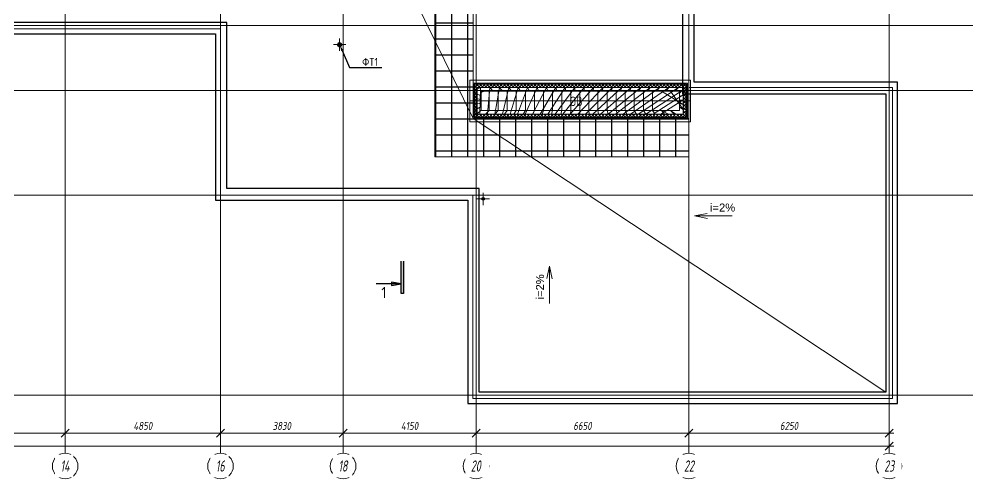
# Model space of a CAD drawing. Extents: x -96705 to 1864084, y -482104 to 235.
# Drawn here: x 1240559 to 1270347, y -158358 to -144003 of the extents above; entities that cross this region are included whole.
import ezdxf
from ezdxf import colors
from ezdxf.entities.mleader import LeaderData, LeaderLine
from ezdxf.math import Vec2, Vec3

# ---------------------------------------------------------------- set-up
doc = ezdxf.new("R2010")
doc.units = 0
doc.header["$LTSCALE"] = 100
doc.header["$PDMODE"] = 1
doc.header["$PDSIZE"] = 200
for name, pattern in [('ACAD_ISO02W100', [15, 12, -3]), ('CENTER', [2, 1.25, -0.25, 0.25, -0.25]), ('HIDDEN', [6, 4, -2])]:
    doc.linetypes.add(name, pattern=pattern)
doc.layers.get('Defpoints').update_dxf_attribs({"color": 42})
for name, color, linetype, lineweight in [('!!!_АР_отделка', 92, 'Continuous', 13), ('!!!_АР_перегородки блоки', 7, 'Continuous', 5), ('_ВК-К1', 14, 'Continuous', 40), ('АР_Навесной фасад', 5, 'Continuous', 5), ('АР_Оси', 193, 'Continuous', 9), ('АР_Оси размеры', 164, 'Continuous', 9), ('АР_Разрезы', 175, 'Continuous', 9), ('АР_тонкая линия', 250, 'Continuous', 0), ('перекр 0.3', 181, 'Continuous', 30), ('Подвал', 250, 'Continuous', 30), ('пунктир', 251, 'Continuous', 13)]:
    doc.layers.add(name, color=color, linetype=linetype, lineweight=lineweight)
for name, color, linetype in [('АР_Кровля дорожки', 6, 'Continuous'), ('АР_Отверстия', 251, 'Continuous'), ('П_Текст', 7, 'Continuous'), ('Тонкая', 7, 'Continuous')]:
    doc.layers.add(name, color=color, linetype=linetype)
doc.layers.get('Тонкая').off()
doc.styles.add('ICOCPEUR', font='isocpeur.ttf')
doc.styles.add('ISOCPEUR_2', font='isocpeur.ttf', dxfattribs={"width": 0.9, "height": 300})
doc.styles.add('METRO-STYLE', font='isocpeur.ttf', dxfattribs={"width": 0.9, "oblique": 15})
doc.styles.get("Standard").update_dxf_attribs({"font": 'arial.ttf'})
doc.styles.add('ГОСТ 2.304', font='CS_Gost2304.shx', dxfattribs={"oblique": 10})
doc.dimstyles.new('СПДС', dxfattribs={"dimscale": 100, "dimtxt": 2.5, "dimasz": 2.5, "dimexe": 2, "dimexo": 0.625, "dimgap": 1, "dimtad": 1, "dimdec": 0, "dimrnd": 5, "dimtxsty": 'ГОСТ 2.304', "dimblk": 'OBLIQUE', "dimblk1": 'OBLIQUE', "dimblk2": 'OBLIQUE', "dimcen": 2.5, "dimdle": 2, "dimadec": 0, "dimazin": 2, "dimtfac": 0.75, "dimtdec": 4, "dimtmove": 1, "dimatfit": 3, "dimfxl": 1, "dimtfill": 1, "dimtolj": 1, "dimarcsym": 1})
pattern_1 = [(90, (1540573.541021449, -68620.20555068797), (-500.0000000000001, 0), []), (180, (1540573.541021449, -68620.20555068797), (-2.842170943040401e-14, -500), [])]

# ---------------------------------------------------------------- blocks, each defined once
blk = doc.blocks.new('_Oblique')
at = {"color": 0, "linetype": 'ByBlock', "lineweight": -2}
blk.add_line((-0.5, -0.5), (0.5, 0.5), dxfattribs=at)
blk = doc.blocks.new('*D375')
at = {"layer": 'Defpoints', "color": 0, "lineweight": 30, "ltscale": 100, "transparency": 16777216}
for p in [(40700.06160797144, -77800.44555912603), (49240.06160797144, -78068.27617900324), (49240.06160797144, -78642.22368770157)]:
    blk.add_point(p, dxfattribs=at)
at = {"layer": 'АР_Оси размеры', "color": 0, "lineweight": -2, "ltscale": 100, "transparency": 16777216}
for p, q in [((40700.06160797144, -77800.44555912603), (40700.06160797144, -78792.22368770157)), ((49240.06160797144, -78068.27617900324), (49240.06160797144, -78792.22368770157)), ((40550.06160797144, -78642.22368770157), (49390.06160797144, -78642.22368770157))]:
    blk.add_line(p, q, dxfattribs=at)
at = {"layer": 'АР_Оси размеры', "color": 0, "lineweight": -2, "ltscale": 100, "transparency": 16777216, "xscale": 250, "yscale": 250, "zscale": 250, "rotation": 180}
blk.add_blockref('_Oblique', (40700.06160797144, -78642.22368770157), dxfattribs=at)
at = {"layer": 'АР_Оси размеры', "color": 0, "lineweight": -2, "ltscale": 100, "transparency": 16777216, "xscale": 250, "yscale": 250, "zscale": 250}
blk.add_blockref('_Oblique', (49240.06160797144, -78642.22368770157), dxfattribs=at)
at = {"layer": 'АР_Оси размеры', "color": 0, "ltscale": 100, "transparency": 16777216, "insert": (44970.06160797144, -78417.22368770157), "char_height": 250, "attachment_point": 5, "style": 'ГОСТ 2.304'}
blk.add_mtext('\\A1;8540', dxfattribs=at)
blk = doc.blocks.new('*D376')
at = {"layer": 'Defpoints', "color": 0, "lineweight": 30, "ltscale": 100, "transparency": 16777216}
for p in [(54090.06160797144, -78068.27617900324), (57920.06160797144, -78220.08552859043), (57920.06160797144, -78642.22368770157)]:
    blk.add_point(p, dxfattribs=at)
at = {"layer": 'АР_Оси размеры', "color": 0, "lineweight": -2, "ltscale": 100, "transparency": 16777216}
for p, q in [((54090.06160797144, -78068.27617900324), (54090.06160797144, -78792.22368770157)), ((57920.06160797144, -78220.08552859043), (57920.06160797144, -78792.22368770157)), ((53940.06160797144, -78642.22368770157), (58070.06160797144, -78642.22368770157))]:
    blk.add_line(p, q, dxfattribs=at)
at = {"layer": 'АР_Оси размеры', "color": 0, "lineweight": -2, "ltscale": 100, "transparency": 16777216, "xscale": 250, "yscale": 250, "zscale": 250, "rotation": 180}
blk.add_blockref('_Oblique', (54090.06160797144, -78642.22368770157), dxfattribs=at)
at = {"layer": 'АР_Оси размеры', "color": 0, "lineweight": -2, "ltscale": 100, "transparency": 16777216, "xscale": 250, "yscale": 250, "zscale": 250}
blk.add_blockref('_Oblique', (57920.06160797144, -78642.22368770157), dxfattribs=at)
at = {"layer": 'АР_Оси размеры', "color": 0, "ltscale": 100, "transparency": 16777216, "insert": (56005.06160797144, -78417.22368770157), "char_height": 250, "attachment_point": 5, "style": 'ГОСТ 2.304'}
blk.add_mtext('\\A1;3830', dxfattribs=at)
blk = doc.blocks.new('*D377')
at = {"layer": 'Defpoints', "color": 0, "lineweight": 30, "ltscale": 100, "transparency": 16777216}
for p in [(57920.06160797144, -78220.08552859043), (62070.06160797144, -78220.08552859043), (62070.06160797144, -78642.22368770157)]:
    blk.add_point(p, dxfattribs=at)
at = {"layer": 'АР_Оси размеры', "color": 0, "lineweight": -2, "ltscale": 100, "transparency": 16777216}
for p, q in [((57920.06160797144, -78220.08552859043), (57920.06160797144, -78792.22368770157)), ((62070.06160797144, -78220.08552859043), (62070.06160797144, -78792.22368770157)), ((57770.06160797144, -78642.22368770157), (62220.06160797144, -78642.22368770157))]:
    blk.add_line(p, q, dxfattribs=at)
at = {"layer": 'АР_Оси размеры', "color": 0, "lineweight": -2, "ltscale": 100, "transparency": 16777216, "xscale": 250, "yscale": 250, "zscale": 250, "rotation": 180}
blk.add_blockref('_Oblique', (57920.06160797144, -78642.22368770157), dxfattribs=at)
at = {"layer": 'АР_Оси размеры', "color": 0, "lineweight": -2, "ltscale": 100, "transparency": 16777216, "xscale": 250, "yscale": 250, "zscale": 250}
blk.add_blockref('_Oblique', (62070.06160797144, -78642.22368770157), dxfattribs=at)
at = {"layer": 'АР_Оси размеры', "color": 0, "ltscale": 100, "transparency": 16777216, "insert": (59995.06160797144, -78417.22368770157), "char_height": 250, "attachment_point": 5, "style": 'ГОСТ 2.304'}
blk.add_mtext('\\A1;4150', dxfattribs=at)
blk = doc.blocks.new('*D378')
at = {"layer": 'Defpoints', "color": 0, "lineweight": 30, "ltscale": 100, "transparency": 16777216}
for p in [(62070.06160797144, -78220.08552859043), (68720.06160797144, -78220.08552859043), (68720.06160797144, -78642.22368770157)]:
    blk.add_point(p, dxfattribs=at)
at = {"layer": 'АР_Оси размеры', "color": 0, "lineweight": -2, "ltscale": 100, "transparency": 16777216}
for p, q in [((62070.06160797144, -78220.08552859043), (62070.06160797144, -78792.22368770157)), ((68720.06160797144, -78220.08552859043), (68720.06160797144, -78792.22368770157)), ((61920.06160797144, -78642.22368770157), (68870.06160797144, -78642.22368770157))]:
    blk.add_line(p, q, dxfattribs=at)
at = {"layer": 'АР_Оси размеры', "color": 0, "lineweight": -2, "ltscale": 100, "transparency": 16777216, "xscale": 250, "yscale": 250, "zscale": 250, "rotation": 180}
blk.add_blockref('_Oblique', (62070.06160797144, -78642.22368770157), dxfattribs=at)
at = {"layer": 'АР_Оси размеры', "color": 0, "lineweight": -2, "ltscale": 100, "transparency": 16777216, "xscale": 250, "yscale": 250, "zscale": 250}
blk.add_blockref('_Oblique', (68720.06160797144, -78642.22368770157), dxfattribs=at)
at = {"layer": 'АР_Оси размеры', "color": 0, "ltscale": 100, "transparency": 16777216, "insert": (65395.06160797144, -78417.22368770157), "char_height": 250, "attachment_point": 5, "style": 'ГОСТ 2.304'}
blk.add_mtext('\\A1;6650', dxfattribs=at)
blk = doc.blocks.new('*D379')
at = {"layer": 'Defpoints', "color": 0, "lineweight": 30, "ltscale": 100, "transparency": 16777216}
for p in [(74970.06160797144, -77980.69957874686), (68720.06160797144, -78220.08552859043), (74970.06160797144, -78642.22368770157)]:
    blk.add_point(p, dxfattribs=at)
at = {"layer": 'АР_Оси размеры', "color": 0, "lineweight": -2, "ltscale": 100, "transparency": 16777216}
for p, q in [((74970.06160797144, -77980.69957874686), (74970.06160797144, -78792.22368770157)), ((68720.06160797144, -78220.08552859043), (68720.06160797144, -78792.22368770157)), ((68570.06160797144, -78642.22368770157), (75120.06160797144, -78642.22368770157))]:
    blk.add_line(p, q, dxfattribs=at)
at = {"layer": 'АР_Оси размеры', "color": 0, "lineweight": -2, "ltscale": 100, "transparency": 16777216, "xscale": 250, "yscale": 250, "zscale": 250, "rotation": 180}
blk.add_blockref('_Oblique', (68720.06160797144, -78642.22368770157), dxfattribs=at)
at = {"layer": 'АР_Оси размеры', "color": 0, "lineweight": -2, "ltscale": 100, "transparency": 16777216, "xscale": 250, "yscale": 250, "zscale": 250}
blk.add_blockref('_Oblique', (74970.06160797144, -78642.22368770157), dxfattribs=at)
at = {"layer": 'АР_Оси размеры', "color": 0, "ltscale": 100, "transparency": 16777216, "insert": (71845.06160797144, -78417.22368770157), "char_height": 250, "attachment_point": 5, "style": 'ГОСТ 2.304'}
blk.add_mtext('\\A1;6250', dxfattribs=at)
blk = doc.blocks.new('*D380')
at = {"layer": 'Defpoints', "color": 0, "lineweight": 30, "ltscale": 100, "transparency": 16777216}
for p in [(49240.06160797144, -78068.27617900324), (54090.06160797144, -78068.27617900324), (54090.06160797144, -78642.22368770157)]:
    blk.add_point(p, dxfattribs=at)
at = {"layer": 'АР_Оси размеры', "color": 0, "lineweight": -2, "ltscale": 100, "transparency": 16777216}
for p, q in [((49240.06160797144, -78068.27617900324), (49240.06160797144, -78792.22368770157)), ((54090.06160797144, -78068.27617900324), (54090.06160797144, -78792.22368770157)), ((49090.06160797144, -78642.22368770157), (54240.06160797144, -78642.22368770157))]:
    blk.add_line(p, q, dxfattribs=at)
at = {"layer": 'АР_Оси размеры', "color": 0, "lineweight": -2, "ltscale": 100, "transparency": 16777216, "xscale": 250, "yscale": 250, "zscale": 250, "rotation": 180}
blk.add_blockref('_Oblique', (49240.06160797144, -78642.22368770157), dxfattribs=at)
at = {"layer": 'АР_Оси размеры', "color": 0, "lineweight": -2, "ltscale": 100, "transparency": 16777216, "xscale": 250, "yscale": 250, "zscale": 250}
blk.add_blockref('_Oblique', (54090.06160797144, -78642.22368770157), dxfattribs=at)
at = {"layer": 'АР_Оси размеры', "color": 0, "ltscale": 100, "transparency": 16777216, "insert": (51665.06160797144, -78417.22368770157), "char_height": 250, "attachment_point": 5, "style": 'ГОСТ 2.304'}
blk.add_mtext('\\A1;4850', dxfattribs=at)
blk = doc.blocks.new('*D397')
at = {"layer": 'Defpoints', "color": 0, "lineweight": 30, "ltscale": 100, "transparency": 16777216}
for p in [(6555.061607971438, -78792.22368770157), (74970.06160797144, -78792.22368770157), (74970.06160797144, -79044.30484052462)]:
    blk.add_point(p, dxfattribs=at)
at = {"layer": 'АР_Оси размеры', "color": 0, "lineweight": -2, "ltscale": 100, "transparency": 16777216}
for p, q in [((6555.061607971438, -78792.22368770157), (6555.061607971438, -79194.30484052462)), ((74970.06160797144, -78792.22368770157), (74970.06160797144, -79194.30484052462)), ((6405.061607971438, -79044.30484052462), (75120.06160797144, -79044.30484052462))]:
    blk.add_line(p, q, dxfattribs=at)
at = {"layer": 'АР_Оси размеры', "color": 0, "lineweight": -2, "ltscale": 100, "transparency": 16777216, "xscale": 250, "yscale": 250, "zscale": 250, "rotation": 180}
blk.add_blockref('_Oblique', (6555.061607971438, -79044.30484052462), dxfattribs=at)
at = {"layer": 'АР_Оси размеры', "color": 0, "lineweight": -2, "ltscale": 100, "transparency": 16777216, "xscale": 250, "yscale": 250, "zscale": 250}
blk.add_blockref('_Oblique', (74970.06160797144, -79044.30484052462), dxfattribs=at)
at = {"layer": 'АР_Оси размеры', "color": 0, "ltscale": 100, "transparency": 16777216, "insert": (40124.11087982956, -78819.30484052462), "char_height": 250, "attachment_point": 5, "style": 'ГОСТ 2.304'}
blk.add_mtext('\\A1;68415', dxfattribs=at)
blk = doc.blocks.new('A$C6f2de472')
at = {"layer": 'АР_тонкая линия', "color": 8, "ltscale": 100}
for p, q in [((54.57592772785574, -68.52589298801445), (54.57592772785574, -734.3112859727285)), ((54.57592772785574, -734.3112859727285), (103.6099336369945, -505.6287240333957)), ((54.57592772785574, -734.3112859727285), (9.624901639340763, -509.7124210055539)), ((9.624901639340763, -509.7124210055539), (54.57592772785574, -734.3112859727285))]:
    blk.add_line(p, q, dxfattribs=at)
blk = doc.blocks.new('A$C60573c2e')
at = {"layer": 'АР_Разрезы', "ltscale": 100}
h = blk.add_hatch(color=8, dxfattribs=at)
h.dxf.hatch_style = 1
h.paths.add_polyline_path([(59606.10009084287, -71213.9369879344), (59676.10009084287, -71213.9369879344), (59676.10009084287, -72213.9369879344), (59606.10009084287, -72213.9369879344)])
h.paths.add_polyline_path([(59305.64995815448, -71863.65896498575), (59606.10009084287, -71913.9369879344), (59305.64995815448, -71913.9369879344)])
h.paths.add_polyline_path([(59305.64995815448, -71913.9369879344), (59606.10009084287, -71913.9369879344), (59305.64995815448, -71964.21501088305)])
at = {"layer": 'АР_Разрезы', "color": 8, "lineweight": 25, "ltscale": 100}
for p, q in [((59606.10009084287, -72213.9369879344), (59606.10009084287, -71213.9369879344)), ((59676.10009084287, -71213.9369879344), (59676.10009084287, -72213.9369879344)), ((59606.10009084287, -71913.9369879344), (59305.64995815448, -71863.65896498575)), ((59305.64995815448, -71863.65896498575), (59305.64995815448, -71964.21501088305)), ((59305.64995815448, -71964.21501088305), (59606.10009084287, -71913.9369879344)), ((59676.10009084287, -72213.9369879344), (59606.10009084287, -72213.9369879344))]:
    blk.add_line(p, q, dxfattribs=at)
blk.add_lwpolyline([(59606.10009084287, -71913.9369879344), (58822.35009084287, -71913.9369879344)], dxfattribs=at)
at = {"layer": 'АР_Разрезы', "color": 8, "lineweight": 25, "ltscale": 100, "insert": (59156.10009084287, -72013.9369879344), "char_height": 350, "width": 583.3333333333333, "attachment_point": 3, "style": 'METRO-STYLE'}
blk.add_mtext('{\\Q0;\\W1;1}', dxfattribs=at)
blk = doc.blocks.new('A$C6552fe61')
at = {"layer": '_ВК-К1', "color": 8, "lineweight": 9, "ltscale": 100}
for p, q in [((-195.4363792874941, 1.037866518140547e-14), (195.4363792874941, -1.465261637743881e-15)), ((-2.610950317689593e-14, 192.3657202435659), (-3.073391568391209e-14, -192.3657202435659))]:
    blk.add_line(p, q, dxfattribs=at)
blk = doc.blocks.new('A$C1c8ff280')
at = {"layer": 'пунктир', "color": 8, "linetype": 'ACAD_ISO02W100', "ltscale": 50}
for points in [[(36320.77601628099, -64340.64828543851), (36320.77601628099, -63955.0000000094), (27550.06160797121, -63955.0000000092), (27550.06160797121, -69145.00000000992), (19430.05542900361, -69145.00000000992), (19430.30065205676, -75494.99999053983), (6330.061607971031, -75494.99999053983), (6329.686629097501, -65785.00000000998), (12680.06160766236, -65785.00000000995), (12680.06164217566, -47915.00241618491), (23295.06160797167, -47914.99996259548), (23295.06160797115, -43949.99999999034), (58095.06160797196, -43950.00000000966), (58095.06160797039, -47915.00000000391), (68595.0616079712, -47915.00000000396), (68595.0616079712, -65785.0000000099), (74945.43166319432, -65785.0000000099), (74945.43166319432, -75495.00000000978), (61845.06160797144, -75495.00000000981), (61845.06160797144, -69145.00000000981), (53965.06160797121, -69145.00000000992), (53965.06160797121, -63955.00000000981), (45230.90508594335, -63955.00000000952), (45230.90508594202, -64249.91821548378)], [(36520.77601628099, -64268.54712701042), (36520.77601628099, -63755.0000000094), (27350.06160797121, -63755.0000000092), (27350.06160797121, -68945.00000000992), (19230.04770529375, -68945.00000000992), (19230.2929283469, -75294.99999053983), (6530.053884559427, -75294.99999053983), (6529.694352807361, -65985.00000000998), (12880.06160727609, -65985.00000000995), (12880.06164178939, -48115.00237038764), (23595.06160797144, -48114.9999167982), (23595.06160797144, -44250.00000000003), (57795.06160797237, -44250.00000001912), (57795.06160797027, -48115.0000000039), (68395.0616079712, -48115.00000000396), (68395.0616079712, -65985.0000000099), (74745.43166319432, -65985.0000000099), (74745.43166319432, -75295.00000000978), (62045.06160797144, -75295.00000000981), (62045.06160797144, -68945.00000000981), (54165.06160797121, -68945.00000000992), (54165.06160797121, -63755.00000000981), (45030.90508594422, -63755.00000000952)]]:
    blk.add_lwpolyline(points, dxfattribs=at)
blk = doc.blocks.new('A$C2a493afe')
at = {"layer": 'АР_Оси размеры', "color": 8, "ltscale": 100}
for base, p1, p2, picture, middle in [((49240.06160797144, -78642.22368770157), (40700.06160797144, -77800.44555912603), (49240.06160797144, -78068.27617900324), '*D375', (44970.06160797144, -78417.22368770157)), ((74970.06160797144, -78642.22368770157), (68720.06160797144, -78220.08552859043), (74970.06160797144, -77980.69957874686), '*D379', (71845.06160797144, -78417.22368770157)), ((54090.06160797144, -78642.22368770157), (49240.06160797144, -78068.27617900324), (54090.06160797144, -78068.27617900324), '*D380', (51665.06160797144, -78417.22368770157)), ((57920.06160797144, -78642.22368770157), (54090.06160797144, -78068.27617900324), (57920.06160797144, -78220.08552859043), '*D376', (56005.06160797144, -78417.22368770157)), ((62070.06160797144, -78642.22368770157), (57920.06160797144, -78220.08552859043), (62070.06160797144, -78220.08552859043), '*D377', (59995.06160797144, -78417.22368770157)), ((68720.06160797144, -78642.22368770157), (62070.06160797144, -78220.08552859043), (68720.06160797144, -78220.08552859043), '*D378', (65395.06160797144, -78417.22368770157))]:
    dim = blk.add_linear_dim(base=base, p1=p1, p2=p2, dimstyle='СПДС', override={"dimclrd": 8, "dimclre": 8, "dimclrt": 8}, dxfattribs=at)
    dim.commit()
    dim.dimension.update_dxf_attribs({"geometry": picture, "text_midpoint": middle})
dim = blk.add_linear_dim(base=(74970.06160797144, -79044.30484052462), p1=(6555.061607971438, -78792.22368770157), p2=(74970.06160797144, -78792.22368770157), dimstyle='СПДС', override={"dimclrd": 8, "dimclre": 8, "dimclrt": 8}, dxfattribs=at)
dim.commit()
dim.dimension.update_dxf_attribs({"geometry": '*D397', "text_midpoint": (40124.11087982956, -79044.30484052462), "dimtype": 128})

msp = doc.modelspace()

# ---------------------------------------------------------------- hatches: boundary and pattern name
at = {"layer": '!!!_АР_отделка'}
h = msp.add_hatch(dxfattribs=at)
h.set_pattern_fill('ANSI37', color=8, scale=600, angle=180)
h.set_pattern_definition([(225, (874253.0391884875, -263105.963491934), (53.03300858899106, -53.03300858899107), []), (315, (874253.0391884875, -263105.963491934), (53.03300858899107, 53.03300858899105), [])])
h.paths.add_polyline_path([(1254768.606537921, -146036.714010256), (1254768.606537921, -147076.711576956), (1261398.606537921, -147076.711576956), (1261398.606537921, -146036.7116193945)])
h.paths.add_polyline_path([(1254868.606537921, -146136.7116193945), (1261298.606537921, -146136.7116193945), (1261298.606537921, -146976.711576956), (1254868.606537921, -146976.711576956)], flags=16)
h.paths.add_polyline_path([(1256256.039188487, -147030.5181241209), (1256313.017030818, -146506.463491934)], flags=16)
at = {"layer": '!!!_АР_перегородки блоки', "lineweight": 5}
h = msp.add_hatch(dxfattribs=at)
h.set_pattern_fill('ANSI32', color=8, scale=500, angle=180, style=0)
h.set_pattern_definition([(225, (8364629064.853662, 936043306.7382517), (132.5825214724777, -132.5825214724777), []), (225, (8364628976.465315, 936043306.7382517), (132.5825214724777, -132.5825214724777), [])])
h.paths.add_polyline_path([(1254868.606537921, -146136.7116193945), (1254868.606537921, -146976.711576956), (1261298.606537921, -146976.711576956), (1261298.606537921, -146136.7116193945)])
h.paths.add_polyline_path([(1254988.606537921, -146256.7116193945), (1261178.606537921, -146256.7116193945), (1261178.606537921, -146856.711576956), (1254988.606537921, -146856.711576956)], flags=16)
h.paths.add_polyline_path([(1256489.994873149, -146878.4088602239), (1256489.994873149, -146490.4088602239)], flags=16)
at = {"layer": 'АР_Кровля дорожки', "ltscale": 120}
h = msp.add_hatch(dxfattribs=at)
h.set_pattern_fill('ANSI37', color=8, scale=4000, angle=45, double=1)
h.set_pattern_definition(pattern_1)
h.paths.add_polyline_path([(1254738.606537921, -147106.8683152372), (1253540.924079044, -147106.5548386747), (1253541.258280857, -137119.2427206213), (1254738.940739734, -137119.5561971838)])
h = msp.add_hatch(dxfattribs=at)
h.set_pattern_fill('ANSI37', color=8, scale=4000, angle=45, double=1)
h.set_pattern_definition(pattern_1)
h.paths.add_polyline_path([(1253540.610603435, -148305.4157309706), (1253540.924079044, -147106.711576956), (1261478.763276203, -147106.711576956), (1261478.44979964, -148305.4157309706)])

# ---------------------------------------------------------------- linework, layer by layer
at = {"layer": '_ВК-К1', "color": 8, "lineweight": 9, "ltscale": 100}
for p, q in [((1250569.856494052, -144689.1379099066), (1250569.856494052, -144914.112286585)), ((1250467.899159534, -144801.6250982458), (1250671.813827617, -144801.6250982458)), ((1255051.641971691, -149506.2242984945), (1255051.641971691, -149731.198675173)), ((1254949.684638126, -149618.7114868338), (1255153.599306209, -149618.7114868338))]:
    msp.add_line(p, q, dxfattribs=at)
at = {"layer": '_ВК-К1', "color": 8, "lineweight": 40, "ltscale": 100}
for centre, radius in [((1250569.856494052, -144801.6250982458), 55), ((1255051.641971691, -149618.7114868338), 30)]:
    msp.add_circle(centre, radius, dxfattribs=at)
at = {"layer": 'АР_Навесной фасад', "color": 8, "lineweight": 30, "ltscale": 100}
for points in [[(1238474.45582114, -144466.7125392134), (1246688.612342937, -144466.7125392134), (1246688.612342937, -149656.7125392134), (1254568.612342937, -149656.7125392134), (1254568.612342937, -156006.7125392134), (1267988.982398136, -156006.7125392134), (1267988.982398136, -145976.7125392134), (1261638.612342937, -145976.7125392134), (1261638.612342937, -128106.7125392134), (1251138.612342937, -128106.7125392134), (1251138.612342937, -124141.7125392134), (1216018.612342937, -124141.7125392134)], [(1199413.24508868, -146336.7125392134), (1205763.612342937, -146336.7125392134), (1205763.612377269, -128466.7149095709), (1216478.612342937, -128466.7124557669), (1216478.612342937, -124601.7125392134), (1250678.612342937, -124601.7125392134), (1250678.612342937, -128466.7125392134), (1261278.612342937, -128466.7125392134), (1261278.612342937, -146336.7125392134), (1267628.982398136, -146336.7125392134), (1267628.982398136, -155646.7125392134), (1254928.612342937, -155646.7125392134), (1254928.612342937, -149296.7125392134), (1247048.612342937, -149296.7125392134), (1247048.612342937, -144106.7125392134), (1237914.45582114, -144106.7125392134)]]:
    msp.add_lwpolyline(points, dxfattribs=at)
at = {"layer": 'АР_Оси', "color": 8, "linetype": 'CENTER', "ltscale": 1000}
for p, q in [((1241998.606537921, -157557.9832906896), (1241998.606537921, -122439.158113497)), ((1246848.606537921, -157557.9832906896), (1246848.606537921, -122439.158113497)), ((1250678.606537921, -157557.9832906896), (1250678.606537921, -122439.158113497)), ((1254828.606537921, -157557.9832906896), (1254828.606537921, -122439.158113497)), ((1261478.606537921, -157557.9832906896), (1261478.606537921, -122439.158113497)), ((1267728.606537921, -157557.9832906896), (1267728.606537921, -122439.158113497)), ((1254828.606536968, -157557.9832906896), (1254828.606536968, -123250.5054354841)), ((1186749.850998027, -144206.7116193945), (1270347.015968425, -144206.7116193945)), ((1186749.850998027, -146236.7116193945), (1270347.015968425, -146236.7116193945)), ((1186749.850998027, -149496.7116193945), (1270347.015968425, -149496.7116193945)), ((1186749.850998027, -155746.7116193945), (1270347.015968425, -155746.7116193945))]:
    msp.add_line(p, q, dxfattribs=at)
at = {"layer": 'АР_Оси', "color": 8, "ltscale": 0.5}
for centre in [(1241998.606537921, -157957.9832906896), (1246848.606537921, -157957.9832906896), (1250678.606537921, -157957.9832906896), (1254828.606537921, -157957.9832906896), (1261478.606537921, -157957.9832906896), (1267728.606537921, -157957.9832906896)]:
    msp.add_circle(centre, 400, dxfattribs=at)
at = {"layer": 'АР_тонкая линия', "color": 8, "ltscale": 100}
for points in [[(1254738.606537921, -147106.711576956), (1251108.606536014, -139706.0275755102), (1249108.606537921, -135836.7116193945), (1246850.945462329, -133856.02039625)], [(1254738.613896472, -137207.6781897718), (1254738.606537921, -147106.711576956)], [(1253540.924079044, -147106.711576956), (1253540.924079044, -143799.162045973)], [(1254738.606537921, -147106.711576956), (1261478.606537921, -147106.711576956), (1261478.606537921, -148305.4157309706), (1253540.116266353, -148306.2543850119), (1253540.924079044, -147106.711576956)]]:
    msp.add_lwpolyline(points, dxfattribs=at)
for points in [[(1254738.606537921, -147106.711576956), (1261428.606537921, -147106.711576956), (1261428.606537921, -146006.7116193945), (1254738.606537921, -146006.7116193945)], [(1254768.606537921, -147076.711576956), (1261398.606537921, -147076.711576956), (1261398.606537921, -146036.7116193945), (1254768.606537921, -146036.7116193945)], [(1254868.606537921, -146976.711576956), (1261298.606537921, -146976.711576956), (1261298.606537921, -146136.7116193945), (1254868.606537921, -146136.7116193945)], [(1254988.606537921, -146856.711576956), (1261178.606537921, -146856.711576956), (1261178.606537921, -146256.7116193945), (1254988.606537921, -146256.7116193945)]]:
    msp.add_lwpolyline(points, close=True, dxfattribs=at)
at = {"layer": 'перекр 0.3', "color": 8, "linetype": 'HIDDEN', "lineweight": 5, "ltscale": 50}
msp.add_line((1254638.606537921, -146556.7115984136), (1261528.606537921, -146556.7115984136), dxfattribs=at)
msp.add_lwpolyline([(1254638.606537921, -147206.711576956), (1261528.606537921, -147206.711576956), (1261528.606537921, -145906.7116193945), (1254638.606537921, -145906.7116193945)], close=True, dxfattribs=at)
at = {"layer": 'Подвал', "color": 8, "lineweight": 13, "ltscale": 500}
msp.add_line((1254738.606537921, -147106.711576956), (1267628.982398136, -155646.7125392134), dxfattribs=at)

# ---------------------------------------------------------------- block references
at = {"color": 8, "ltscale": 100}
msp.add_blockref('A$C1c8ff280', (1192884.80016814, -80351.70924903697), dxfattribs=at)
at = {"layer": 'АР_тонкая линия', "color": 8, "ltscale": 100, "yscale": 1.754367527776944, "zscale": 1.754367527776944}
for p, xscale, rotation in [((1262943.913443668, -150050.813306349), 1.754367527776944, 270), ((1257025.796866519, -153000.610043543), -1.754367527776944, 180)]:
    msp.add_blockref('A$C6f2de472', p, dxfattribs=dict(at, xscale=xscale, rotation=rotation))
at = {"layer": 'Подвал', "color": 8, "lineweight": 13, "ltscale": 500}
for p in [(1250569.856494052, -144801.6250982458), (1255051.641971691, -149618.7114868338)]:
    msp.add_blockref('A$C6552fe61', p, dxfattribs=at)

# ---------------------------------------------------------------- texts
at = {"layer": 'АР_Отверстия', "color": 8, "ltscale": 100, "insert": (1257957.855559452, -146571.1158313925), "char_height": 300, "attachment_point": 5, "line_spacing_factor": 0.7, "style": 'ICOCPEUR'}
msp.add_mtext('\\A1;{\\W0.8;ОВ}', dxfattribs=at)
at = {"layer": 'АР_тонкая линия', "color": 8, "ltscale": 100, "insert": (1262136.647250278, -149761.3397669966), "char_height": 250.0000000000001, "width": 682.5000000000002, "attachment_point": 1}
msp.add_mtext('i=2%', dxfattribs=at)
at = {"layer": 'АР_тонкая линия', "color": 8, "ltscale": 100, "insert": (1256701.777286632, -152756.0251197988), "char_height": 250.0000000000001, "width": 682.5000000000002, "attachment_point": 1, "rotation": 90}
msp.add_mtext('i=2%', dxfattribs=at)

# ---------------------------------------------------------------- leaders
at = {"layer": 'П_Текст', "color": 8, "lineweight": 5}
ml = msp.add_multileader_mtext('Standard', dxfattribs=at)
ml.set_content('ФТ1', color=8, style='ISOCPEUR_2')
ml.set_leader_properties(color=8)
ml.build(insert=Vec2(0, 0))
ml.multileader.update_dxf_attribs({"text_left_attachment_type": 6, "text_right_attachment_type": 6, "dogleg_length": 374.000000000014, "arrow_head_size": 200})
ctx = ml.context
ctx.base_point, ctx.char_height, ctx.arrow_head_size, ctx.landing_gap_size, ctx.plane_origin = Vec3(1251254.0857812, -145515.7642927343), 250, 200, 20, Vec3(1260523.679473979, -149097.1653733427)
ctx.left_attachment, ctx.right_attachment = 6, 6
notes = []
notes.append((ctx, [(0, (1, 1, 0), (1250880.0857812, -145515.7642927343), (1, 0), 374.000000000014, [(0, [(1250569.856494052, -144801.6250982458)], 0, [])])]))
ctx.mtext.insert, ctx.mtext.width, ctx.mtext.flow_direction = Vec3(1251274.0857812, -145215.7642927343), 5515.858486356105, 5
for ctx, leaders in notes:
    for number, flags, end, landing, length, lines in leaders:
        leader = LeaderData()
        leader.index, (leader.has_last_leader_line, leader.has_dogleg_vector, leader.attachment_direction) = number, flags
        leader.last_leader_point, leader.dogleg_vector, leader.dogleg_length = Vec3(end), Vec3(landing), length
        for number, points, colour, breaks in lines:
            line = LeaderLine()
            line.index, line.vertices, line.color, line.breaks = number, Vec3.list(points), colors.encode_raw_color(colour), breaks
            leader.lines.append(line)
        ctx.leaders.append(leader)

# ---------------------------------------------------------------- next in the draw order: texts
at = {"layer": 'АР_Оси', "color": 8, "char_height": 350, "attachment_point": 1, "line_spacing_factor": 1.149209049011902, "style": 'ГОСТ 2.304', "bg_fill": 2}
for s, insert, width in [('{\\W0.8;14}', (1241851.968023403, -157780.2044735128), 224.2357669901103), ('{\\W0.8;16}', (1246701.968023403, -157780.2044735128), 224.2357669901103), ('{\\W0.8;18}', (1250531.140379054, -157780.2044735128), 258.6277557909489), ('{\\W0.8;20}', (1254667.316476924, -157780.2044735128), 392.560785356909), ('{\\W0.8;22}', (1261327.270581348, -157780.2044735128), 520.8904372304678), ('{\\W0.8;23}', (1267577.181105716, -157780.2044735128), 370.7624158672988)]:
    msp.add_mtext(s, dxfattribs=dict(at, insert=insert, width=width))

# ---------------------------------------------------------------- next in the draw order: block references
at = {"layer": 'АР_тонкая линия', "color": 8, "ltscale": 100}
msp.add_blockref('A$C2a493afe', (1192758.544929607, -78286.61007215327), dxfattribs=at)
at = {"layer": 'Тонкая', "color": 8, "ltscale": 100}
msp.add_blockref('A$C60573c2e', (1192884.800202472, -80351.71161939448), dxfattribs=at)

doc.saveas('drawing.dxf')
